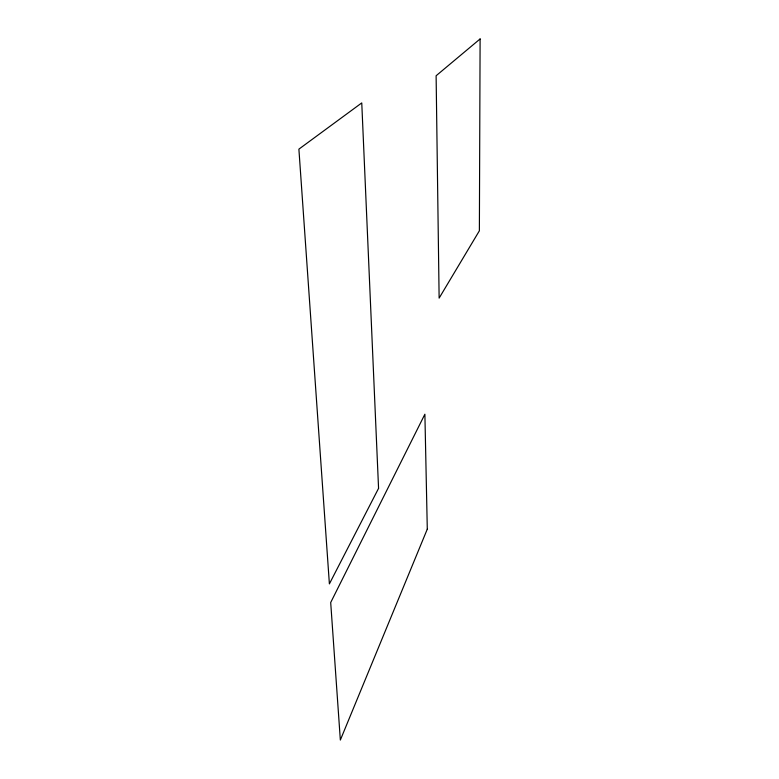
<?xml version="1.0" encoding="UTF-8"?>
<svg xmlns="http://www.w3.org/2000/svg" width="779" height="779" viewBox="0 0 779 779"><rect width="100%" height="100%" fill="white"/><g stroke="black" fill="none" stroke-linecap="round" stroke-linejoin="round"><path stroke-width="1.17" d="M480.107 38.95L479.377 230.788L439.132 298.123L436.113 75.758L480.107 38.95M427.291 529.136L340.345 740.05L330.695 602.527L424.886 414.214L427.291 529.136M378.565 488.345L329.39 583.89L298.893 149.14L361.758 102.916L378.565 488.345"/></g></svg>
